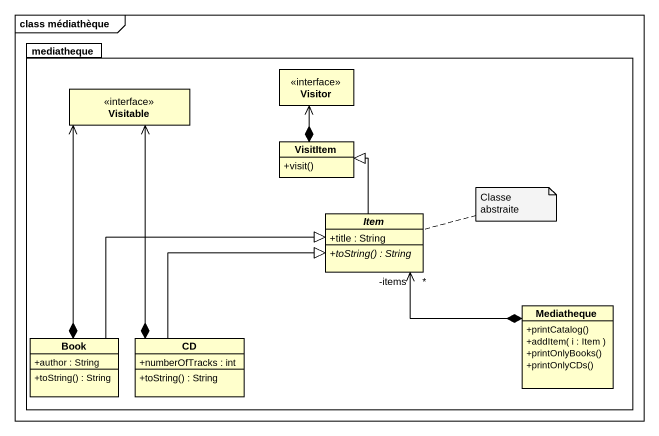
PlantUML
@startuml
mainframe class médiathèque
hide circle
hide empty members
skinparam classAttributeIconSize 0
package mediatheque {
  interface Visitable
  interface Visitor
  class VisitItem {
    +visit()
  }
  abstract class Item {
    +title : String
    {abstract} +toString() : String
  }
  class Mediatheque {
    +printCatalog()
    +addItem( i : Item )
    +printOnlyBooks()
    +printOnlyCDs()
  }
  class Book {
    +author : String
    +toString() : String
  }
  class CD {
    +numberOfTracks : int
    +toString() : String
  }
}
VisitItem *-up-> Visitor
Item -up-|> VisitItem
Mediatheque *-left-> "*\n-items" Item
Book *-up-> Visitable
Book -right-|> Item
CD *-up-> Visitable
CD -up-|> Item
note right of Item : Classe abstraite
@enduml
